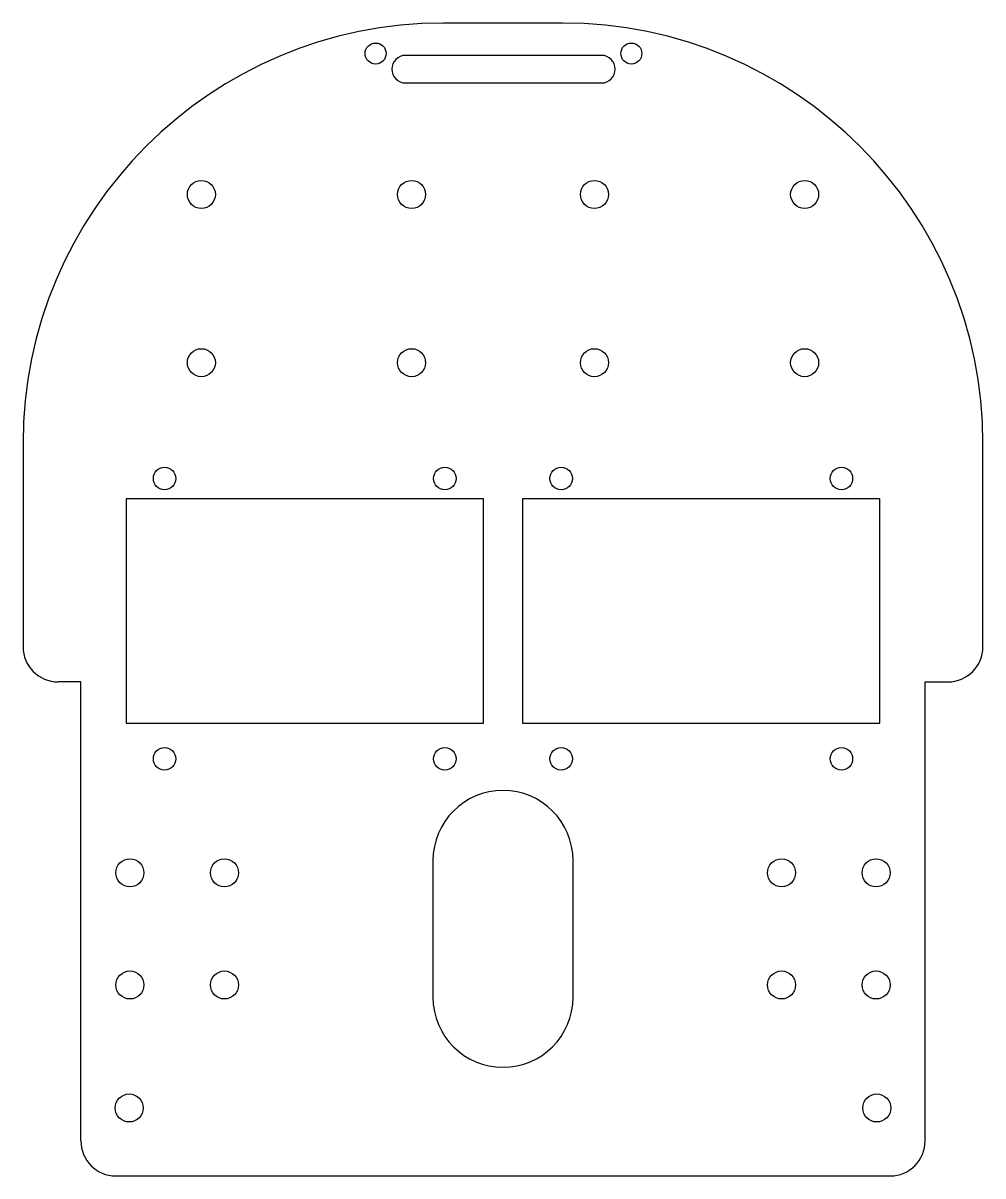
# Model space of a CAD drawing. Header units: millimetres. Extents: x -68 to 68, y -84 to 80.
import ezdxf

# ---------------------------------------------------------------- set-up
doc = ezdxf.new("R2010")
doc.units = ezdxf.units.MM

msp = doc.modelspace()

# ---------------------------------------------------------------- linework, layer by layer
at = {"color": 7, "linetype": 'Continuous', "lineweight": 25}
for p, q in [((8.5, 80), (-8.5, 80)), ((14.04, 75.39), (-13.9, 75.39)), ((-13.9, 71.46), (14.04, 71.46)), ((-68.5, 20), (-68.5, -9)), ((68.5, -9), (68.5, 20)), ((-53.8, 12.11), (-53.8, -19.89)), ((-2.8, 12.11), (-53.8, 12.11)), ((-2.8, -19.89), (-2.8, 12.11)), ((2.8, 12.11), (2.8, -19.89)), ((53.8, 12.11), (2.8, 12.11)), ((53.8, -19.89), (53.8, 12.11)), ((-60.25, -14), (-63.5, -14)), ((-60.25, -79.5), (-60.25, -14)), ((60.25, -14), (63.5, -14)), ((60.25, -79.5), (60.25, -14)), ((-53.8, -19.89), (-2.8, -19.89)), ((2.8, -19.89), (53.8, -19.89)), ((-10, -39.5), (-10, -59)), ((10, -59), (10, -39.5)), ((-55.25, -84.5), (55.25, -84.5))]:
    msp.add_line(p, q, dxfattribs=at)
for centre, radius in [((-18.18, 75.65), 1.5), ((18.32, 75.65), 1.5), ((-43.05, 55.54), 2), ((-13.05, 55.54), 2), ((13.05, 55.54), 2), ((43.05, 55.54), 2), ((-43.05, 31.54), 2), ((-13.05, 31.54), 2), ((13.05, 31.54), 2), ((43.05, 31.54), 2), ((-48.3, 15.01), 1.6), ((-8.3, 15.01), 1.6), ((8.3, 15.01), 1.6), ((48.3, 15.01), 1.6), ((-48.3, -24.99), 1.6), ((-8.3, -24.99), 1.6), ((8.3, -24.99), 1.6), ((48.3, -24.99), 1.6), ((-53.25, -41.25), 2), ((-39.75, -41.25), 2), ((39.75, -41.25), 2), ((53.25, -41.25), 2), ((-53.25, -57.25), 2), ((-39.75, -57.25), 2), ((39.75, -57.25), 2), ((53.25, -57.25), 2), ((-53.35, -74.8), 2), ((53.35, -74.8), 2)]:
    msp.add_circle(centre, radius, dxfattribs=at)
for centre, radius, start, end in [((-8.5, 20), 60, 90, 180), ((8.5, 20), 60, 0, 90), ((-13.9, 73.42), 1.97, 90, 270), ((14.04, 73.42), 1.97, 270, 90), ((-63.5, -9), 5, 180, 270), ((63.5, -9), 5, 270, 0), ((0, -39.5), 10, 0, 180), ((0, -59), 10, 180, 0), ((-55.25, -79.5), 5, 180, 270), ((55.25, -79.5), 5, 270, 0)]:
    msp.add_arc(centre, radius, start, end, dxfattribs=at)

doc.saveas('drawing.dxf')
